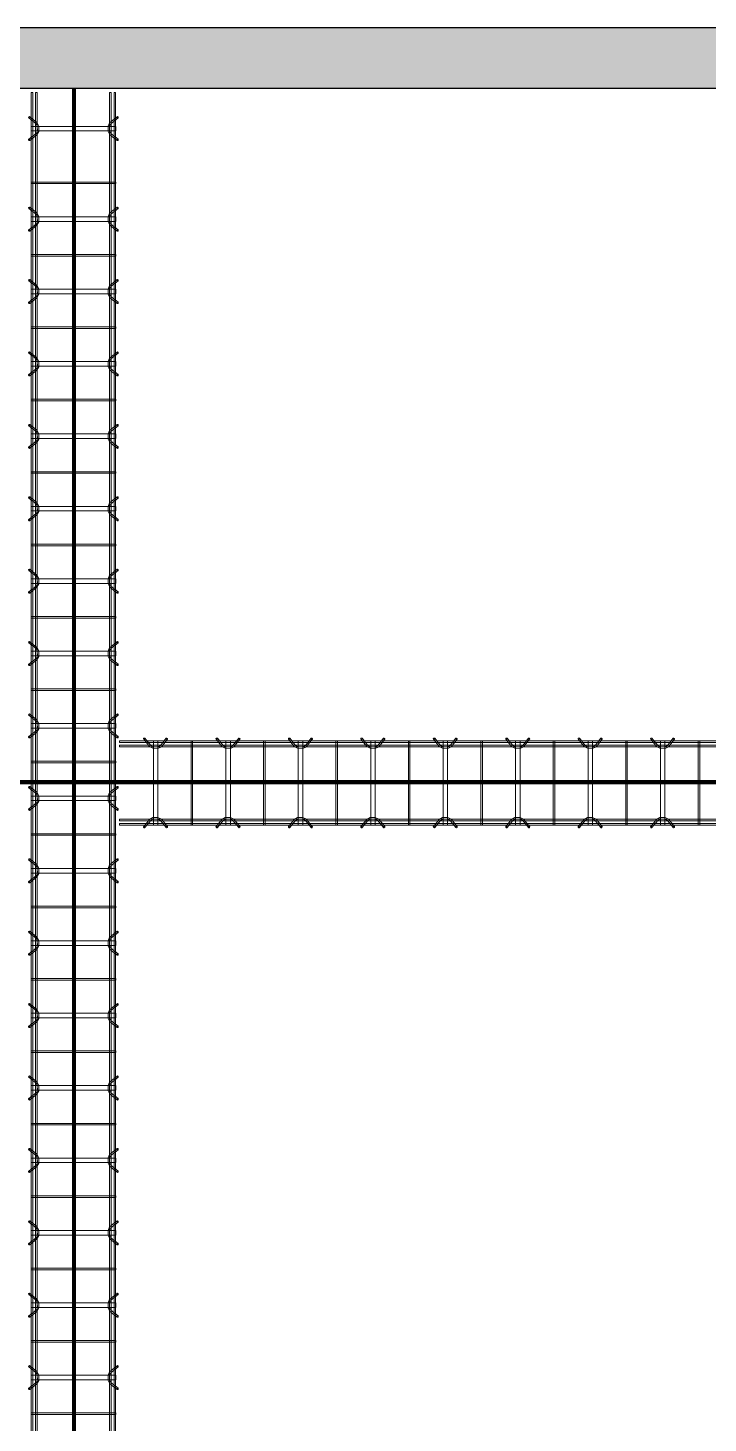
# Model space of a CAD drawing. Header units: inches. Extents: x -19229 to -222, y -6301 to 12387.
# Drawn here: x -2344.5 to -2231.8, y 11856 to 12087.2 of the extents above; entities that cross this region are included whole.
import ezdxf

# ---------------------------------------------------------------- set-up
doc = ezdxf.new("R2010")
doc.units = ezdxf.units.IN
doc.header["$MEASUREMENT"] = 0
for name, color, linetype, lineweight in [('A-GENM', 13, 'Continuous', 9), ('A-WALL-PATT', 111, 'Continuous', 25), ('S-BEAM', 12, 'Continuous', 9), ('S-FNDN', 32, 'Continuous', 9)]:
    doc.layers.add(name, color=color, linetype=linetype, lineweight=lineweight)

# ---------------------------------------------------------------- blocks, each defined once
blk = doc.blocks.new('Dowel bar assembly - Dowel bar assembly-669756-SLAB ON GROUND JOINTS')
at = {"layer": 'S-BEAM'}
for p, q in [((1961.18, 1.19), (1960.23, 2.39)), ((1963.76, 2.39), (1962.81, 1.19)), ((1973.18, 1.19), (1972.23, 2.39)), ((1975.76, 2.39), (1974.81, 1.19)), ((1985.18, 1.19), (1984.23, 2.39)), ((1987.76, 2.39), (1986.81, 1.19)), ((1997.18, 1.19), (1996.23, 2.39)), ((1999.76, 2.39), (1998.81, 1.19)), ((2009.18, 1.19), (2008.23, 2.39)), ((2011.76, 2.39), (2010.81, 1.19)), ((2021.18, 1.19), (2020.23, 2.39)), ((2023.76, 2.39), (2022.81, 1.19)), ((2033.18, 1.19), (2032.23, 2.39)), ((2035.76, 2.39), (2034.81, 1.19)), ((2045.18, 1.19), (2044.23, 2.39)), ((2047.76, 2.39), (2046.81, 1.19)), ((2057.18, 1.19), (2056.23, 2.39)), ((2059.76, 2.39), (2058.81, 1.19)), ((2069.18, 1.19), (2068.23, 2.39)), ((2071.76, 2.39), (2070.81, 1.19)), ((2081.18, 1.19), (2080.23, 2.39)), ((2083.76, 2.39), (2082.81, 1.19)), ((2093.18, 1.19), (2092.23, 2.39)), ((2095.76, 2.39), (2094.81, 1.19)), ((2105.18, 1.19), (2104.23, 2.39)), ((2107.76, 2.39), (2106.81, 1.19)), ((2117.18, 1.19), (2116.23, 2.39)), ((2119.76, 2.39), (2118.81, 1.19)), ((2129.18, 1.19), (2128.23, 2.39)), ((2131.76, 2.39), (2130.81, 1.19)), ((2141.18, 1.19), (2140.23, 2.39)), ((2143.76, 2.39), (2142.81, 1.19)), ((2153.18, 1.19), (2152.23, 2.39)), ((2155.76, 2.39), (2154.81, 1.19)), ((2168.18, 1.19), (2167.23, 2.39)), ((2170.76, 2.39), (2169.81, 1.19)), ((2175, 1.98), (0, 1.98)), ((0, 1.72), (2175, 1.72)), ((2175, 1.25), (0, 1.25)), ((0, 0.99), (2175, 0.99)), ((1955.87, 1.99), (1955.87, -12.01)), ((1956.13, 1.99), (1955.87, 1.99)), ((1955.87, 1.99), (1956.13, 1.99)), ((1956.13, -12.01), (1956.13, 1.99)), ((1960.02, 2.23), (1960.97, 1.03)), ((1961.62, 1.99), (1961.62, -12.01)), ((1962.38, 1.99), (1961.62, 1.99)), ((1961.62, 1.99), (1962.38, 1.99)), ((1962.38, -12.01), (1962.38, 1.99)), ((1963.01, 1.03), (1963.96, 2.23)), ((1967.87, 1.99), (1967.87, -12.01)), ((1968.13, 1.99), (1967.87, 1.99)), ((1967.87, 1.99), (1968.13, 1.99)), ((1968.13, -12.01), (1968.13, 1.99)), ((1972.02, 2.23), (1972.97, 1.03)), ((1973.62, 1.99), (1973.62, -12.01)), ((1974.38, 1.99), (1973.62, 1.99)), ((1973.62, 1.99), (1974.38, 1.99)), ((1974.38, -12.01), (1974.38, 1.99)), ((1975.01, 1.03), (1975.96, 2.23)), ((1979.87, 1.99), (1979.87, -12.01)), ((1980.13, 1.99), (1979.87, 1.99)), ((1979.87, 1.99), (1980.13, 1.99)), ((1980.13, -12.01), (1980.13, 1.99)), ((1984.02, 2.23), (1984.97, 1.03)), ((1985.62, 1.99), (1985.62, -12.01)), ((1986.38, 1.99), (1985.62, 1.99)), ((1985.62, 1.99), (1986.38, 1.99)), ((1986.38, -12.01), (1986.38, 1.99)), ((1987.01, 1.03), (1987.96, 2.23)), ((1991.87, 1.99), (1991.87, -12.01)), ((1992.13, 1.99), (1991.87, 1.99)), ((1991.87, 1.99), (1992.13, 1.99)), ((1992.13, -12.01), (1992.13, 1.99)), ((1996.02, 2.23), (1996.97, 1.03)), ((1997.62, 1.99), (1997.62, -12.01)), ((1998.38, 1.99), (1997.62, 1.99)), ((1997.62, 1.99), (1998.38, 1.99)), ((1998.38, -12.01), (1998.38, 1.99)), ((1999.01, 1.03), (1999.96, 2.23)), ((2003.87, 1.99), (2003.87, -12.01)), ((2004.13, 1.99), (2003.87, 1.99)), ((2003.87, 1.99), (2004.13, 1.99)), ((2004.13, -12.01), (2004.13, 1.99)), ((2008.02, 2.23), (2008.97, 1.03)), ((2009.62, 1.99), (2009.62, -12.01)), ((2010.38, 1.99), (2009.62, 1.99)), ((2009.62, 1.99), (2010.38, 1.99)), ((2010.38, -12.01), (2010.38, 1.99)), ((2011.01, 1.03), (2011.96, 2.23)), ((2015.87, 1.99), (2015.87, -12.01)), ((2016.13, 1.99), (2015.87, 1.99)), ((2015.87, 1.99), (2016.13, 1.99)), ((2016.13, -12.01), (2016.13, 1.99)), ((2020.02, 2.23), (2020.97, 1.03)), ((2021.62, 1.99), (2021.62, -12.01)), ((2022.38, 1.99), (2021.62, 1.99)), ((2021.62, 1.99), (2022.38, 1.99)), ((2022.38, -12.01), (2022.38, 1.99)), ((2023.01, 1.03), (2023.96, 2.23)), ((2027.87, 1.99), (2027.87, -12.01)), ((2028.13, 1.99), (2027.87, 1.99)), ((2027.87, 1.99), (2028.13, 1.99)), ((2028.13, -12.01), (2028.13, 1.99)), ((2032.02, 2.23), (2032.97, 1.03)), ((2033.62, 1.99), (2033.62, -12.01)), ((2034.38, 1.99), (2033.62, 1.99)), ((2033.62, 1.99), (2034.38, 1.99)), ((2034.38, -12.01), (2034.38, 1.99)), ((2035.01, 1.03), (2035.96, 2.23)), ((2039.87, 1.99), (2039.87, -12.01)), ((2040.13, 1.99), (2039.87, 1.99)), ((2039.87, 1.99), (2040.13, 1.99)), ((2040.13, -12.01), (2040.13, 1.99)), ((2044.02, 2.23), (2044.97, 1.03)), ((2045.62, 1.99), (2045.62, -12.01)), ((2046.38, 1.99), (2045.62, 1.99)), ((2045.62, 1.99), (2046.38, 1.99)), ((2046.38, -12.01), (2046.38, 1.99)), ((2047.01, 1.03), (2047.96, 2.23)), ((2051.87, 1.99), (2051.87, -12.01)), ((2052.13, 1.99), (2051.87, 1.99)), ((2051.87, 1.99), (2052.13, 1.99)), ((2052.13, -12.01), (2052.13, 1.99)), ((2056.02, 2.23), (2056.97, 1.03)), ((2057.62, 1.99), (2057.62, -12.01)), ((2058.38, 1.99), (2057.62, 1.99)), ((2057.62, 1.99), (2058.38, 1.99)), ((2058.38, -12.01), (2058.38, 1.99)), ((2059.01, 1.03), (2059.96, 2.23)), ((2063.87, 1.99), (2063.87, -12.01)), ((2064.13, 1.99), (2063.87, 1.99)), ((2063.87, 1.99), (2064.13, 1.99)), ((2064.13, -12.01), (2064.13, 1.99)), ((2068.02, 2.23), (2068.97, 1.03)), ((2069.62, 1.99), (2069.62, -12.01)), ((2070.38, 1.99), (2069.62, 1.99)), ((2069.62, 1.99), (2070.38, 1.99)), ((2070.38, -12.01), (2070.38, 1.99)), ((2071.01, 1.03), (2071.96, 2.23)), ((2075.87, 1.99), (2075.87, -12.01)), ((2076.13, 1.99), (2075.87, 1.99)), ((2075.87, 1.99), (2076.13, 1.99)), ((2076.13, -12.01), (2076.13, 1.99)), ((2080.02, 2.23), (2080.97, 1.03)), ((2081.62, 1.99), (2081.62, -12.01)), ((2082.38, 1.99), (2081.62, 1.99)), ((2081.62, 1.99), (2082.38, 1.99)), ((2082.38, -12.01), (2082.38, 1.99)), ((2083.01, 1.03), (2083.96, 2.23)), ((2087.87, 1.99), (2087.87, -12.01)), ((2088.13, 1.99), (2087.87, 1.99)), ((2087.87, 1.99), (2088.13, 1.99)), ((2088.13, -12.01), (2088.13, 1.99)), ((2092.02, 2.23), (2092.97, 1.03)), ((2093.62, 1.99), (2093.62, -12.01)), ((2094.38, 1.99), (2093.62, 1.99)), ((2093.62, 1.99), (2094.38, 1.99)), ((2094.38, -12.01), (2094.38, 1.99)), ((2095.01, 1.03), (2095.96, 2.23)), ((2099.87, 1.99), (2099.87, -12.01)), ((2100.13, 1.99), (2099.87, 1.99)), ((2099.87, 1.99), (2100.13, 1.99)), ((2100.13, -12.01), (2100.13, 1.99)), ((2104.02, 2.23), (2104.97, 1.03)), ((2105.62, 1.99), (2105.62, -12.01)), ((2106.38, 1.99), (2105.62, 1.99)), ((2105.62, 1.99), (2106.38, 1.99)), ((2106.38, -12.01), (2106.38, 1.99)), ((2107.01, 1.03), (2107.96, 2.23)), ((2111.87, 1.99), (2111.87, -12.01)), ((2112.13, 1.99), (2111.87, 1.99)), ((2111.87, 1.99), (2112.13, 1.99)), ((2112.13, -12.01), (2112.13, 1.99)), ((2116.02, 2.23), (2116.97, 1.03)), ((2117.62, 1.99), (2117.62, -12.01)), ((2118.38, 1.99), (2117.62, 1.99)), ((2117.62, 1.99), (2118.38, 1.99)), ((2118.38, -12.01), (2118.38, 1.99)), ((2119.01, 1.03), (2119.96, 2.23)), ((2123.87, 1.99), (2123.87, -12.01)), ((2124.13, 1.99), (2123.87, 1.99)), ((2123.87, 1.99), (2124.13, 1.99)), ((2124.13, -12.01), (2124.13, 1.99)), ((2128.02, 2.23), (2128.97, 1.03)), ((2129.62, 1.99), (2129.62, -12.01)), ((2130.38, 1.99), (2129.62, 1.99)), ((2129.62, 1.99), (2130.38, 1.99)), ((2130.38, -12.01), (2130.38, 1.99)), ((2131.01, 1.03), (2131.96, 2.23)), ((2135.87, 1.99), (2135.87, -12.01)), ((2136.13, 1.99), (2135.87, 1.99)), ((2135.87, 1.99), (2136.13, 1.99)), ((2136.13, -12.01), (2136.13, 1.99)), ((2140.02, 2.23), (2140.97, 1.03)), ((2141.62, 1.99), (2141.62, -12.01)), ((2142.38, 1.99), (2141.62, 1.99)), ((2141.62, 1.99), (2142.38, 1.99)), ((2142.38, -12.01), (2142.38, 1.99)), ((2143.01, 1.03), (2143.96, 2.23)), ((2147.87, 1.99), (2147.87, -12.01)), ((2148.13, 1.99), (2147.87, 1.99)), ((2147.87, 1.99), (2148.13, 1.99)), ((2148.13, -12.01), (2148.13, 1.99)), ((2152.02, 2.23), (2152.97, 1.03)), ((2153.62, 1.99), (2153.62, -12.01)), ((2154.38, 1.99), (2153.62, 1.99)), ((2153.62, 1.99), (2154.38, 1.99)), ((2154.38, -12.01), (2154.38, 1.99)), ((2155.01, 1.03), (2155.96, 2.23)), ((2159.87, 1.99), (2159.87, -12.01)), ((2160.13, 1.99), (2159.87, 1.99)), ((2159.87, 1.99), (2160.13, 1.99)), ((2160.13, -12.01), (2160.13, 1.99)), ((2167.02, 2.23), (2167.97, 1.03)), ((2168.62, 1.99), (2168.62, -12.01)), ((2169.37, 1.99), (2168.62, 1.99)), ((2168.62, 1.99), (2169.37, 1.99)), ((2169.37, -12.01), (2169.37, 1.99)), ((2170.01, 1.03), (2170.96, 2.23)), ((2175, 1.98), (2175, 1.72)), ((2175, 1.72), (2175, 1.98)), ((2175, 0.99), (2175, 1.25)), ((2175, 1.25), (2175, 0.99)), ((2175, -11.01), (0, -11.01)), ((0, -11.27), (2175, -11.27)), ((1960.97, -11.05), (1960.02, -12.25)), ((1960.23, -12.41), (1961.18, -11.21)), ((1962.81, -11.21), (1963.76, -12.41)), ((1963.96, -12.25), (1963.01, -11.05)), ((1972.97, -11.05), (1972.02, -12.25)), ((1972.23, -12.41), (1973.18, -11.21)), ((1974.81, -11.21), (1975.76, -12.41)), ((1975.96, -12.25), (1975.01, -11.05)), ((1984.97, -11.05), (1984.02, -12.25)), ((1984.23, -12.41), (1985.18, -11.21)), ((1986.81, -11.21), (1987.76, -12.41)), ((1987.96, -12.25), (1987.01, -11.05)), ((1996.97, -11.05), (1996.02, -12.25)), ((1996.23, -12.41), (1997.18, -11.21)), ((1998.81, -11.21), (1999.76, -12.41)), ((1999.96, -12.25), (1999.01, -11.05)), ((2008.97, -11.05), (2008.02, -12.25)), ((2008.23, -12.41), (2009.18, -11.21)), ((2010.81, -11.21), (2011.76, -12.41)), ((2011.96, -12.25), (2011.01, -11.05)), ((2020.97, -11.05), (2020.02, -12.25)), ((2020.23, -12.41), (2021.18, -11.21)), ((2022.81, -11.21), (2023.76, -12.41)), ((2023.96, -12.25), (2023.01, -11.05)), ((2032.97, -11.05), (2032.02, -12.25)), ((2032.23, -12.41), (2033.18, -11.21)), ((2034.81, -11.21), (2035.76, -12.41)), ((2035.96, -12.25), (2035.01, -11.05)), ((2044.97, -11.05), (2044.02, -12.25)), ((2044.23, -12.41), (2045.18, -11.21)), ((2046.81, -11.21), (2047.76, -12.41)), ((2047.96, -12.25), (2047.01, -11.05)), ((2056.97, -11.05), (2056.02, -12.25)), ((2056.23, -12.41), (2057.18, -11.21)), ((2058.81, -11.21), (2059.76, -12.41)), ((2059.96, -12.25), (2059.01, -11.05)), ((2068.97, -11.05), (2068.02, -12.25)), ((2068.23, -12.41), (2069.18, -11.21)), ((2070.81, -11.21), (2071.76, -12.41)), ((2071.96, -12.25), (2071.01, -11.05)), ((2080.97, -11.05), (2080.02, -12.25)), ((2080.23, -12.41), (2081.18, -11.21)), ((2082.81, -11.21), (2083.76, -12.41)), ((2083.96, -12.25), (2083.01, -11.05)), ((2092.97, -11.05), (2092.02, -12.25)), ((2092.23, -12.41), (2093.18, -11.21)), ((2094.81, -11.21), (2095.76, -12.41)), ((2095.96, -12.25), (2095.01, -11.05)), ((2104.97, -11.05), (2104.02, -12.25)), ((2104.23, -12.41), (2105.18, -11.21)), ((2106.81, -11.21), (2107.76, -12.41)), ((2107.96, -12.25), (2107.01, -11.05)), ((2116.97, -11.05), (2116.02, -12.25)), ((2116.23, -12.41), (2117.18, -11.21)), ((2118.81, -11.21), (2119.76, -12.41)), ((2119.96, -12.25), (2119.01, -11.05)), ((2128.97, -11.05), (2128.02, -12.25)), ((2128.23, -12.41), (2129.18, -11.21)), ((2130.81, -11.21), (2131.76, -12.41)), ((2131.96, -12.25), (2131.01, -11.05)), ((2140.97, -11.05), (2140.02, -12.25)), ((2140.23, -12.41), (2141.18, -11.21)), ((2142.81, -11.21), (2143.76, -12.41)), ((2143.96, -12.25), (2143.01, -11.05)), ((2152.97, -11.05), (2152.02, -12.25)), ((2152.23, -12.41), (2153.18, -11.21)), ((2154.81, -11.21), (2155.76, -12.41)), ((2155.96, -12.25), (2155.01, -11.05)), ((2167.97, -11.05), (2167.02, -12.25)), ((2167.23, -12.41), (2168.18, -11.21)), ((2169.81, -11.21), (2170.76, -12.41)), ((2170.96, -12.25), (2170.01, -11.05)), ((2175, -11.27), (2175, -11.01)), ((2175, -11.01), (2175, -11.27)), ((2175, -11.74), (0, -11.74)), ((0, -12), (2175, -12)), ((1956.13, -12.01), (1955.87, -12.01)), ((1955.87, -12.01), (1956.13, -12.01)), ((1962.38, -12.01), (1961.62, -12.01)), ((1961.62, -12.01), (1962.38, -12.01)), ((1968.13, -12.01), (1967.87, -12.01)), ((1967.87, -12.01), (1968.13, -12.01)), ((1974.38, -12.01), (1973.62, -12.01)), ((1973.62, -12.01), (1974.38, -12.01)), ((1980.13, -12.01), (1979.87, -12.01)), ((1979.87, -12.01), (1980.13, -12.01)), ((1986.38, -12.01), (1985.62, -12.01)), ((1985.62, -12.01), (1986.38, -12.01)), ((1992.13, -12.01), (1991.87, -12.01)), ((1991.87, -12.01), (1992.13, -12.01)), ((1998.38, -12.01), (1997.62, -12.01)), ((1997.62, -12.01), (1998.38, -12.01)), ((2004.13, -12.01), (2003.87, -12.01)), ((2003.87, -12.01), (2004.13, -12.01)), ((2010.38, -12.01), (2009.62, -12.01)), ((2009.62, -12.01), (2010.38, -12.01)), ((2016.13, -12.01), (2015.87, -12.01)), ((2015.87, -12.01), (2016.13, -12.01)), ((2022.38, -12.01), (2021.62, -12.01)), ((2021.62, -12.01), (2022.38, -12.01)), ((2028.13, -12.01), (2027.87, -12.01)), ((2027.87, -12.01), (2028.13, -12.01)), ((2034.38, -12.01), (2033.62, -12.01)), ((2033.62, -12.01), (2034.38, -12.01)), ((2040.13, -12.01), (2039.87, -12.01)), ((2039.87, -12.01), (2040.13, -12.01)), ((2046.38, -12.01), (2045.62, -12.01)), ((2045.62, -12.01), (2046.38, -12.01)), ((2052.13, -12.01), (2051.87, -12.01)), ((2051.87, -12.01), (2052.13, -12.01)), ((2058.38, -12.01), (2057.62, -12.01)), ((2057.62, -12.01), (2058.38, -12.01)), ((2064.13, -12.01), (2063.87, -12.01)), ((2063.87, -12.01), (2064.13, -12.01)), ((2070.38, -12.01), (2069.62, -12.01)), ((2069.62, -12.01), (2070.38, -12.01)), ((2076.13, -12.01), (2075.87, -12.01)), ((2075.87, -12.01), (2076.13, -12.01)), ((2082.38, -12.01), (2081.62, -12.01)), ((2081.62, -12.01), (2082.38, -12.01)), ((2088.13, -12.01), (2087.87, -12.01)), ((2087.87, -12.01), (2088.13, -12.01)), ((2094.38, -12.01), (2093.62, -12.01)), ((2093.62, -12.01), (2094.38, -12.01)), ((2100.13, -12.01), (2099.87, -12.01)), ((2099.87, -12.01), (2100.13, -12.01)), ((2106.38, -12.01), (2105.62, -12.01)), ((2105.62, -12.01), (2106.38, -12.01)), ((2112.13, -12.01), (2111.87, -12.01)), ((2111.87, -12.01), (2112.13, -12.01)), ((2118.38, -12.01), (2117.62, -12.01)), ((2117.62, -12.01), (2118.38, -12.01)), ((2124.13, -12.01), (2123.87, -12.01)), ((2123.87, -12.01), (2124.13, -12.01)), ((2130.38, -12.01), (2129.62, -12.01)), ((2129.62, -12.01), (2130.38, -12.01)), ((2136.13, -12.01), (2135.87, -12.01)), ((2135.87, -12.01), (2136.13, -12.01)), ((2142.38, -12.01), (2141.62, -12.01)), ((2141.62, -12.01), (2142.38, -12.01)), ((2148.13, -12.01), (2147.87, -12.01)), ((2147.87, -12.01), (2148.13, -12.01)), ((2154.38, -12.01), (2153.62, -12.01)), ((2153.62, -12.01), (2154.38, -12.01)), ((2160.13, -12.01), (2159.87, -12.01)), ((2159.87, -12.01), (2160.13, -12.01)), ((2169.37, -12.01), (2168.62, -12.01)), ((2168.62, -12.01), (2169.37, -12.01)), ((2175, -12), (2175, -11.74)), ((2175, -11.74), (2175, -12))]:
    blk.add_line(p, q, dxfattribs=at)
at = {"layer": 'S-BEAM', "flags": 128}
for points in [[(1960.97, 1.03), (1961.53, 0.73), (1962.39, 0.72), (1962.97, 0.99), (1963.01, 1.03)], [(1961.18, 1.19), (1961.62, 0.97), (1962.38, 0.98), (1962.81, 1.19)], [(1972.97, 1.03), (1973.53, 0.73), (1974.39, 0.72), (1974.97, 0.99), (1975.01, 1.03)], [(1973.18, 1.19), (1973.62, 0.97), (1974.38, 0.98), (1974.81, 1.19)], [(1984.97, 1.03), (1985.53, 0.73), (1986.39, 0.72), (1986.97, 0.99), (1987.01, 1.03)], [(1985.18, 1.19), (1985.62, 0.97), (1986.38, 0.98), (1986.81, 1.19)], [(1996.97, 1.03), (1997.53, 0.73), (1998.39, 0.72), (1998.97, 0.99), (1999.01, 1.03)], [(1997.18, 1.19), (1997.62, 0.97), (1998.38, 0.98), (1998.81, 1.19)], [(2008.97, 1.03), (2009.53, 0.73), (2010.39, 0.72), (2010.97, 0.99), (2011.01, 1.03)], [(2009.18, 1.19), (2009.62, 0.97), (2010.38, 0.98), (2010.81, 1.19)], [(2020.97, 1.03), (2021.53, 0.73), (2022.39, 0.72), (2022.97, 0.99), (2023.01, 1.03)], [(2021.18, 1.19), (2021.62, 0.97), (2022.38, 0.98), (2022.81, 1.19)], [(2032.97, 1.03), (2033.53, 0.73), (2034.39, 0.72), (2034.97, 0.99), (2035.01, 1.03)], [(2033.18, 1.19), (2033.62, 0.97), (2034.38, 0.98), (2034.81, 1.19)], [(2044.97, 1.03), (2045.53, 0.73), (2046.39, 0.72), (2046.97, 0.99), (2047.01, 1.03)], [(2045.18, 1.19), (2045.62, 0.97), (2046.38, 0.98), (2046.81, 1.19)], [(2056.97, 1.03), (2057.53, 0.73), (2058.39, 0.72), (2058.97, 0.99), (2059.01, 1.03)], [(2057.18, 1.19), (2057.62, 0.97), (2058.38, 0.98), (2058.81, 1.19)], [(2068.97, 1.03), (2069.53, 0.73), (2070.39, 0.72), (2070.97, 0.99), (2071.01, 1.03)], [(2069.18, 1.19), (2069.62, 0.97), (2070.38, 0.98), (2070.81, 1.19)], [(2080.97, 1.03), (2081.53, 0.73), (2082.39, 0.72), (2082.97, 0.99), (2083.01, 1.03)], [(2081.18, 1.19), (2081.62, 0.97), (2082.38, 0.98), (2082.81, 1.19)], [(2092.97, 1.03), (2093.53, 0.73), (2094.39, 0.72), (2094.97, 0.99), (2095.01, 1.03)], [(2093.18, 1.19), (2093.62, 0.97), (2094.38, 0.98), (2094.81, 1.19)], [(2104.97, 1.03), (2105.53, 0.73), (2106.39, 0.72), (2106.97, 0.99), (2107.01, 1.03)], [(2105.18, 1.19), (2105.62, 0.97), (2106.38, 0.98), (2106.81, 1.19)], [(2116.97, 1.03), (2117.53, 0.73), (2118.39, 0.72), (2118.97, 0.99), (2119.01, 1.03)], [(2117.18, 1.19), (2117.62, 0.97), (2118.38, 0.98), (2118.81, 1.19)], [(2128.97, 1.03), (2129.53, 0.73), (2130.39, 0.72), (2130.97, 0.99), (2131.01, 1.03)], [(2129.18, 1.19), (2129.62, 0.97), (2130.38, 0.98), (2130.81, 1.19)], [(2140.97, 1.03), (2141.53, 0.73), (2142.39, 0.72), (2142.97, 0.99), (2143.01, 1.03)], [(2141.18, 1.19), (2141.62, 0.97), (2142.38, 0.98), (2142.81, 1.19)], [(2152.97, 1.03), (2153.53, 0.73), (2154.39, 0.72), (2154.97, 0.99), (2155.01, 1.03)], [(2153.18, 1.19), (2153.62, 0.97), (2154.38, 0.98), (2154.81, 1.19)], [(2167.97, 1.03), (2168.53, 0.73), (2169.39, 0.72), (2169.97, 0.99), (2170.01, 1.03)], [(2168.18, 1.19), (2168.62, 0.97), (2169.38, 0.98), (2169.81, 1.19)], [(1960.97, -11.05), (1961.53, -10.75), (1962.39, -10.74), (1962.97, -11.01), (1963.01, -11.05)], [(1961.18, -11.21), (1961.62, -10.99), (1962.38, -11), (1962.81, -11.21)], [(1972.97, -11.05), (1973.53, -10.75), (1974.39, -10.74), (1974.97, -11.01), (1975.01, -11.05)], [(1973.18, -11.21), (1973.62, -10.99), (1974.38, -11), (1974.81, -11.21)], [(1984.97, -11.05), (1985.53, -10.75), (1986.39, -10.74), (1986.97, -11.01), (1987.01, -11.05)], [(1985.18, -11.21), (1985.62, -10.99), (1986.38, -11), (1986.81, -11.21)], [(1996.97, -11.05), (1997.53, -10.75), (1998.39, -10.74), (1998.97, -11.01), (1999.01, -11.05)], [(1997.18, -11.21), (1997.62, -10.99), (1998.38, -11), (1998.81, -11.21)], [(2008.97, -11.05), (2009.53, -10.75), (2010.39, -10.74), (2010.97, -11.01), (2011.01, -11.05)], [(2009.18, -11.21), (2009.62, -10.99), (2010.38, -11), (2010.81, -11.21)], [(2020.97, -11.05), (2021.53, -10.75), (2022.39, -10.74), (2022.97, -11.01), (2023.01, -11.05)], [(2021.18, -11.21), (2021.62, -10.99), (2022.38, -11), (2022.81, -11.21)], [(2032.97, -11.05), (2033.53, -10.75), (2034.39, -10.74), (2034.97, -11.01), (2035.01, -11.05)], [(2033.18, -11.21), (2033.62, -10.99), (2034.38, -11), (2034.81, -11.21)], [(2044.97, -11.05), (2045.53, -10.75), (2046.39, -10.74), (2046.97, -11.01), (2047.01, -11.05)], [(2045.18, -11.21), (2045.62, -10.99), (2046.38, -11), (2046.81, -11.21)], [(2056.97, -11.05), (2057.53, -10.75), (2058.39, -10.74), (2058.97, -11.01), (2059.01, -11.05)], [(2057.18, -11.21), (2057.62, -10.99), (2058.38, -11), (2058.81, -11.21)], [(2068.97, -11.05), (2069.53, -10.75), (2070.39, -10.74), (2070.97, -11.01), (2071.01, -11.05)], [(2069.18, -11.21), (2069.62, -10.99), (2070.38, -11), (2070.81, -11.21)], [(2080.97, -11.05), (2081.53, -10.75), (2082.39, -10.74), (2082.97, -11.01), (2083.01, -11.05)], [(2081.18, -11.21), (2081.62, -10.99), (2082.38, -11), (2082.81, -11.21)], [(2092.97, -11.05), (2093.53, -10.75), (2094.39, -10.74), (2094.97, -11.01), (2095.01, -11.05)], [(2093.18, -11.21), (2093.62, -10.99), (2094.38, -11), (2094.81, -11.21)], [(2104.97, -11.05), (2105.53, -10.75), (2106.39, -10.74), (2106.97, -11.01), (2107.01, -11.05)], [(2105.18, -11.21), (2105.62, -10.99), (2106.38, -11), (2106.81, -11.21)], [(2116.97, -11.05), (2117.53, -10.75), (2118.39, -10.74), (2118.97, -11.01), (2119.01, -11.05)], [(2117.18, -11.21), (2117.62, -10.99), (2118.38, -11), (2118.81, -11.21)], [(2128.97, -11.05), (2129.53, -10.75), (2130.39, -10.74), (2130.97, -11.01), (2131.01, -11.05)], [(2129.18, -11.21), (2129.62, -10.99), (2130.38, -11), (2130.81, -11.21)], [(2140.97, -11.05), (2141.53, -10.75), (2142.39, -10.74), (2142.97, -11.01), (2143.01, -11.05)], [(2141.18, -11.21), (2141.62, -10.99), (2142.38, -11), (2142.81, -11.21)], [(2152.97, -11.05), (2153.53, -10.75), (2154.39, -10.74), (2154.97, -11.01), (2155.01, -11.05)], [(2153.18, -11.21), (2153.62, -10.99), (2154.38, -11), (2154.81, -11.21)], [(2167.97, -11.05), (2168.53, -10.75), (2169.39, -10.74), (2169.97, -11.01), (2170.01, -11.05)], [(2168.18, -11.21), (2168.62, -10.99), (2169.38, -11), (2169.81, -11.21)]]:
    blk.add_lwpolyline(points, dxfattribs=at)
at = {"layer": 'S-BEAM'}
for centre, major_axis, start_param, end_param in [((1960.12, 2.31), (0.101, 0.08), 5.709265, 8.850858), ((1960.12, 2.31), (0.101, 0.08), 2.567673, 5.709265), ((1963.86, 2.31), (-0.101, 0.08), 3.715513, 6.857105), ((1963.86, 2.31), (-0.101, 0.08), 0.57392, 3.715513), ((1972.12, 2.31), (0.101, 0.08), 5.709265, 8.850858), ((1972.12, 2.31), (0.101, 0.08), 2.567673, 5.709265), ((1975.86, 2.31), (-0.101, 0.08), 3.715513, 6.857105), ((1975.86, 2.31), (-0.101, 0.08), 0.57392, 3.715513), ((1984.12, 2.31), (0.101, 0.08), 5.709265, 8.850858), ((1984.12, 2.31), (0.101, 0.08), 2.567673, 5.709265), ((1987.86, 2.31), (-0.101, 0.08), 3.715513, 6.857105), ((1987.86, 2.31), (-0.101, 0.08), 0.57392, 3.715513), ((1996.12, 2.31), (0.101, 0.08), 5.709265, 8.850858), ((1996.12, 2.31), (0.101, 0.08), 2.567673, 5.709265), ((1999.86, 2.31), (-0.101, 0.08), 3.715513, 6.857105), ((1999.86, 2.31), (-0.101, 0.08), 0.57392, 3.715513), ((2008.12, 2.31), (0.101, 0.08), 5.709265, 8.850858), ((2008.12, 2.31), (0.101, 0.08), 2.567673, 5.709265), ((2011.86, 2.31), (-0.101, 0.08), 3.715513, 6.857105), ((2011.86, 2.31), (-0.101, 0.08), 0.57392, 3.715513), ((2020.12, 2.31), (0.101, 0.08), 5.709265, 8.850858), ((2020.12, 2.31), (0.101, 0.08), 2.567673, 5.709265), ((2023.86, 2.31), (-0.101, 0.08), 3.715513, 6.857105), ((2023.86, 2.31), (-0.101, 0.08), 0.57392, 3.715513), ((2032.12, 2.31), (0.101, 0.08), 5.709265, 8.850858), ((2032.12, 2.31), (0.101, 0.08), 2.567673, 5.709265), ((2035.86, 2.31), (-0.101, 0.08), 3.715513, 6.857105), ((2035.86, 2.31), (-0.101, 0.08), 0.57392, 3.715513), ((2044.12, 2.31), (0.101, 0.08), 5.709265, 8.850858), ((2044.12, 2.31), (0.101, 0.08), 2.567673, 5.709265), ((2047.86, 2.31), (-0.101, 0.08), 3.715513, 6.857105), ((2047.86, 2.31), (-0.101, 0.08), 0.57392, 3.715513), ((2056.12, 2.31), (0.101, 0.08), 5.709265, 8.850858), ((2056.12, 2.31), (0.101, 0.08), 2.567673, 5.709265), ((2059.86, 2.31), (-0.101, 0.08), 3.715513, 6.857105), ((2059.86, 2.31), (-0.101, 0.08), 0.57392, 3.715513), ((2068.12, 2.31), (0.101, 0.08), 5.709265, 8.850858), ((2068.12, 2.31), (0.101, 0.08), 2.567673, 5.709265), ((2071.86, 2.31), (-0.101, 0.08), 3.715513, 6.857105), ((2071.86, 2.31), (-0.101, 0.08), 0.57392, 3.715513), ((2080.12, 2.31), (0.101, 0.08), 5.709265, 8.850858), ((2080.12, 2.31), (0.101, 0.08), 2.567673, 5.709265), ((2083.86, 2.31), (-0.101, 0.08), 3.715513, 6.857105), ((2083.86, 2.31), (-0.101, 0.08), 0.57392, 3.715513), ((2092.12, 2.31), (0.101, 0.08), 5.709265, 8.850858), ((2092.12, 2.31), (0.101, 0.08), 2.567673, 5.709265), ((2095.86, 2.31), (-0.101, 0.08), 3.715513, 6.857105), ((2095.86, 2.31), (-0.101, 0.08), 0.57392, 3.715513), ((2104.12, 2.31), (0.101, 0.08), 5.709265, 8.850858), ((2104.12, 2.31), (0.101, 0.08), 2.567673, 5.709265), ((2107.86, 2.31), (-0.101, 0.08), 3.715513, 6.857105), ((2107.86, 2.31), (-0.101, 0.08), 0.57392, 3.715513), ((2116.12, 2.31), (0.101, 0.08), 5.709265, 8.850858), ((2116.12, 2.31), (0.101, 0.08), 2.567673, 5.709265), ((2119.86, 2.31), (-0.101, 0.08), 3.715513, 6.857105), ((2119.86, 2.31), (-0.101, 0.08), 0.57392, 3.715513), ((2128.12, 2.31), (0.101, 0.08), 5.709265, 8.850858), ((2128.12, 2.31), (0.101, 0.08), 2.567673, 5.709265), ((2131.86, 2.31), (-0.101, 0.08), 3.715513, 6.857105), ((2131.86, 2.31), (-0.101, 0.08), 0.57392, 3.715513), ((2140.12, 2.31), (0.101, 0.08), 5.709265, 8.850858), ((2140.12, 2.31), (0.101, 0.08), 2.567673, 5.709265), ((2143.86, 2.31), (-0.101, 0.08), 3.715513, 6.857105), ((2143.86, 2.31), (-0.101, 0.08), 0.57392, 3.715513), ((2152.12, 2.31), (0.101, 0.08), 5.709265, 8.850858), ((2152.12, 2.31), (0.101, 0.08), 2.567673, 5.709265), ((2155.86, 2.31), (-0.101, 0.08), 3.715513, 6.857105), ((2155.86, 2.31), (-0.101, 0.08), 0.57392, 3.715513), ((2167.12, 2.31), (0.101, 0.08), 5.709265, 8.850858), ((2167.12, 2.31), (0.101, 0.08), 2.567673, 5.709265), ((2170.86, 2.31), (-0.101, 0.08), 3.715513, 6.857105), ((2170.86, 2.31), (-0.101, 0.08), 0.57392, 3.715513), ((1960.12, -12.33), (-0.101, 0.08), 3.715513, 6.857105), ((1960.12, -12.33), (-0.101, 0.08), 0.57392, 3.715513), ((1963.86, -12.33), (0.101, 0.08), 5.709265, 8.850858), ((1963.86, -12.33), (0.101, 0.08), 2.567673, 5.709265), ((1972.12, -12.33), (-0.101, 0.08), 3.715513, 6.857105), ((1972.12, -12.33), (-0.101, 0.08), 0.57392, 3.715513), ((1975.86, -12.33), (0.101, 0.08), 5.709265, 8.850858), ((1975.86, -12.33), (0.101, 0.08), 2.567673, 5.709265), ((1984.12, -12.33), (-0.101, 0.08), 3.715513, 6.857105), ((1984.12, -12.33), (-0.101, 0.08), 0.57392, 3.715513), ((1987.86, -12.33), (0.101, 0.08), 5.709265, 8.850858), ((1987.86, -12.33), (0.101, 0.08), 2.567673, 5.709265), ((1996.12, -12.33), (-0.101, 0.08), 3.715513, 6.857105), ((1996.12, -12.33), (-0.101, 0.08), 0.57392, 3.715513), ((1999.86, -12.33), (0.101, 0.08), 5.709265, 8.850858), ((1999.86, -12.33), (0.101, 0.08), 2.567673, 5.709265), ((2008.12, -12.33), (-0.101, 0.08), 3.715513, 6.857105), ((2008.12, -12.33), (-0.101, 0.08), 0.57392, 3.715513), ((2011.86, -12.33), (0.101, 0.08), 5.709265, 8.850858), ((2011.86, -12.33), (0.101, 0.08), 2.567673, 5.709265), ((2020.12, -12.33), (-0.101, 0.08), 3.715513, 6.857105), ((2020.12, -12.33), (-0.101, 0.08), 0.57392, 3.715513), ((2023.86, -12.33), (0.101, 0.08), 5.709265, 8.850858), ((2023.86, -12.33), (0.101, 0.08), 2.567673, 5.709265), ((2032.12, -12.33), (-0.101, 0.08), 3.715513, 6.857105), ((2032.12, -12.33), (-0.101, 0.08), 0.57392, 3.715513), ((2035.86, -12.33), (0.101, 0.08), 5.709265, 8.850858), ((2035.86, -12.33), (0.101, 0.08), 2.567673, 5.709265), ((2044.12, -12.33), (-0.101, 0.08), 3.715513, 6.857105), ((2044.12, -12.33), (-0.101, 0.08), 0.57392, 3.715513), ((2047.86, -12.33), (0.101, 0.08), 5.709265, 8.850858), ((2047.86, -12.33), (0.101, 0.08), 2.567673, 5.709265), ((2056.12, -12.33), (-0.101, 0.08), 3.715513, 6.857105), ((2056.12, -12.33), (-0.101, 0.08), 0.57392, 3.715513), ((2059.86, -12.33), (0.101, 0.08), 5.709265, 8.850858), ((2059.86, -12.33), (0.101, 0.08), 2.567673, 5.709265), ((2068.12, -12.33), (-0.101, 0.08), 3.715513, 6.857105), ((2068.12, -12.33), (-0.101, 0.08), 0.57392, 3.715513), ((2071.86, -12.33), (0.101, 0.08), 5.709265, 8.850858), ((2071.86, -12.33), (0.101, 0.08), 2.567673, 5.709265), ((2080.12, -12.33), (-0.101, 0.08), 3.715513, 6.857105), ((2080.12, -12.33), (-0.101, 0.08), 0.57392, 3.715513), ((2083.86, -12.33), (0.101, 0.08), 5.709265, 8.850858), ((2083.86, -12.33), (0.101, 0.08), 2.567673, 5.709265), ((2092.12, -12.33), (-0.101, 0.08), 3.715513, 6.857105), ((2092.12, -12.33), (-0.101, 0.08), 0.57392, 3.715513), ((2095.86, -12.33), (0.101, 0.08), 5.709265, 8.850858), ((2095.86, -12.33), (0.101, 0.08), 2.567673, 5.709265), ((2104.12, -12.33), (-0.101, 0.08), 3.715513, 6.857105), ((2104.12, -12.33), (-0.101, 0.08), 0.57392, 3.715513), ((2107.86, -12.33), (0.101, 0.08), 5.709265, 8.850858), ((2107.86, -12.33), (0.101, 0.08), 2.567673, 5.709265), ((2116.12, -12.33), (-0.101, 0.08), 3.715513, 6.857105), ((2116.12, -12.33), (-0.101, 0.08), 0.57392, 3.715513), ((2119.86, -12.33), (0.101, 0.08), 5.709265, 8.850858), ((2119.86, -12.33), (0.101, 0.08), 2.567673, 5.709265), ((2128.12, -12.33), (-0.101, 0.08), 3.715513, 6.857105), ((2128.12, -12.33), (-0.101, 0.08), 0.57392, 3.715513), ((2131.86, -12.33), (0.101, 0.08), 5.709265, 8.850858), ((2131.86, -12.33), (0.101, 0.08), 2.567673, 5.709265), ((2140.12, -12.33), (-0.101, 0.08), 3.715513, 6.857105), ((2140.12, -12.33), (-0.101, 0.08), 0.57392, 3.715513), ((2143.86, -12.33), (0.101, 0.08), 5.709265, 8.850858), ((2143.86, -12.33), (0.101, 0.08), 2.567673, 5.709265), ((2152.12, -12.33), (-0.101, 0.08), 3.715513, 6.857105), ((2152.12, -12.33), (-0.101, 0.08), 0.57392, 3.715513), ((2155.86, -12.33), (0.101, 0.08), 5.709265, 8.850858), ((2155.86, -12.33), (0.101, 0.08), 2.567673, 5.709265), ((2167.12, -12.33), (-0.101, 0.08), 3.715513, 6.857105), ((2167.12, -12.33), (-0.101, 0.08), 0.57392, 3.715513), ((2170.86, -12.33), (0.101, 0.08), 5.709265, 8.850858), ((2170.86, -12.33), (0.101, 0.08), 2.567673, 5.709265)]:
    blk.add_ellipse(centre, major_axis=major_axis, ratio=0.816528, start_param=start_param, end_param=end_param, dxfattribs=at)
blk = doc.blocks.new('Dowel bar assembly - Dowel bar assembly-674678-SLAB ON GROUND JOINTS')
at = {"layer": 'S-BEAM'}
for p, q in [((5.18, 1.19), (4.23, 2.39)), ((7.76, 2.39), (6.81, 1.19)), ((17.18, 1.19), (16.23, 2.39)), ((19.76, 2.39), (18.81, 1.19)), ((29.18, 1.19), (28.23, 2.39)), ((31.76, 2.39), (30.81, 1.19)), ((41.18, 1.19), (40.23, 2.39)), ((43.76, 2.39), (42.81, 1.19)), ((53.18, 1.19), (52.23, 2.39)), ((55.76, 2.39), (54.81, 1.19)), ((65.18, 1.19), (64.23, 2.39)), ((67.76, 2.39), (66.81, 1.19)), ((77.18, 1.19), (76.23, 2.39)), ((79.76, 2.39), (78.81, 1.19)), ((89.18, 1.19), (88.23, 2.39)), ((91.76, 2.39), (90.81, 1.19)), ((148.73, 1.98), (0, 1.98)), ((0, 1.98), (0, 1.72)), ((0, 1.72), (0, 1.98)), ((0, 1.72), (148.73, 1.72)), ((148.73, 1.25), (0, 1.25)), ((0, 0.99), (0, 1.25)), ((0, 1.25), (0, 0.99)), ((0, 0.99), (148.73, 0.99)), ((4.02, 2.23), (4.97, 1.03)), ((5.63, 1.99), (5.63, -12.01)), ((6.38, 1.99), (5.63, 1.99)), ((5.63, 1.99), (6.38, 1.99)), ((6.38, -12.01), (6.38, 1.99)), ((7.01, 1.03), (7.96, 2.23)), ((11.87, 1.99), (11.87, -12.01)), ((12.13, 1.99), (11.87, 1.99)), ((11.87, 1.99), (12.13, 1.99)), ((12.13, -12.01), (12.13, 1.99)), ((16.02, 2.23), (16.97, 1.03)), ((17.63, 1.99), (17.63, -12.01)), ((18.38, 1.99), (17.63, 1.99)), ((17.63, 1.99), (18.38, 1.99)), ((18.38, -12.01), (18.38, 1.99)), ((19.01, 1.03), (19.96, 2.23)), ((23.87, 1.99), (23.87, -12.01)), ((24.13, 1.99), (23.87, 1.99)), ((23.87, 1.99), (24.13, 1.99)), ((24.13, -12.01), (24.13, 1.99)), ((28.02, 2.23), (28.97, 1.03)), ((29.63, 1.99), (29.63, -12.01)), ((30.38, 1.99), (29.63, 1.99)), ((29.63, 1.99), (30.38, 1.99)), ((30.38, -12.01), (30.38, 1.99)), ((31.01, 1.03), (31.96, 2.23)), ((35.87, 1.99), (35.87, -12.01)), ((36.13, 1.99), (35.87, 1.99)), ((35.87, 1.99), (36.13, 1.99)), ((36.13, -12.01), (36.13, 1.99)), ((40.02, 2.23), (40.97, 1.03)), ((41.63, 1.99), (41.63, -12.01)), ((42.38, 1.99), (41.63, 1.99)), ((41.63, 1.99), (42.38, 1.99)), ((42.38, -12.01), (42.38, 1.99)), ((43.01, 1.03), (43.96, 2.23)), ((47.87, 1.99), (47.87, -12.01)), ((48.13, 1.99), (47.87, 1.99)), ((47.87, 1.99), (48.13, 1.99)), ((48.13, -12.01), (48.13, 1.99)), ((52.02, 2.23), (52.97, 1.03)), ((53.63, 1.99), (53.63, -12.01)), ((54.38, 1.99), (53.63, 1.99)), ((53.63, 1.99), (54.38, 1.99)), ((54.38, -12.01), (54.38, 1.99)), ((55.01, 1.03), (55.96, 2.23)), ((59.87, 1.99), (59.87, -12.01)), ((60.13, 1.99), (59.87, 1.99)), ((59.87, 1.99), (60.13, 1.99)), ((60.13, -12.01), (60.13, 1.99)), ((64.02, 2.23), (64.97, 1.03)), ((65.63, 1.99), (65.63, -12.01)), ((66.38, 1.99), (65.63, 1.99)), ((65.63, 1.99), (66.38, 1.99)), ((66.38, -12.01), (66.38, 1.99)), ((67.01, 1.03), (67.96, 2.23)), ((71.87, 1.99), (71.87, -12.01)), ((72.13, 1.99), (71.87, 1.99)), ((71.87, 1.99), (72.13, 1.99)), ((72.13, -12.01), (72.13, 1.99)), ((76.02, 2.23), (76.97, 1.03)), ((77.63, 1.99), (77.63, -12.01)), ((78.38, 1.99), (77.63, 1.99)), ((77.63, 1.99), (78.38, 1.99)), ((78.38, -12.01), (78.38, 1.99)), ((79.01, 1.03), (79.96, 2.23)), ((83.87, 1.99), (83.87, -12.01)), ((84.13, 1.99), (83.87, 1.99)), ((83.87, 1.99), (84.13, 1.99)), ((84.13, -12.01), (84.13, 1.99)), ((88.02, 2.23), (88.97, 1.03)), ((89.63, 1.99), (89.63, -12.01)), ((90.38, 1.99), (89.63, 1.99)), ((89.63, 1.99), (90.38, 1.99)), ((90.38, -12.01), (90.38, 1.99)), ((91.01, 1.03), (91.96, 2.23)), ((95.87, 1.99), (95.87, -12.01)), ((96.13, 1.99), (95.87, 1.99)), ((95.87, 1.99), (96.13, 1.99)), ((96.13, -12.01), (96.13, 1.99)), ((148.73, -11.01), (0, -11.01)), ((0, -11.27), (0, -11.01)), ((0, -11.01), (0, -11.27)), ((0, -11.27), (148.73, -11.27)), ((4.97, -11.05), (4.02, -12.25)), ((4.23, -12.41), (5.18, -11.21)), ((6.81, -11.21), (7.76, -12.41)), ((7.96, -12.25), (7.01, -11.05)), ((16.97, -11.05), (16.02, -12.25)), ((16.23, -12.41), (17.18, -11.21)), ((18.81, -11.21), (19.76, -12.41)), ((19.96, -12.25), (19.01, -11.05)), ((28.97, -11.05), (28.02, -12.25)), ((28.23, -12.41), (29.18, -11.21)), ((30.81, -11.21), (31.76, -12.41)), ((31.96, -12.25), (31.01, -11.05)), ((40.97, -11.05), (40.02, -12.25)), ((40.23, -12.41), (41.18, -11.21)), ((42.81, -11.21), (43.76, -12.41)), ((43.96, -12.25), (43.01, -11.05)), ((52.97, -11.05), (52.02, -12.25)), ((52.23, -12.41), (53.18, -11.21)), ((54.81, -11.21), (55.76, -12.41)), ((55.96, -12.25), (55.01, -11.05)), ((64.97, -11.05), (64.02, -12.25)), ((64.23, -12.41), (65.18, -11.21)), ((66.81, -11.21), (67.76, -12.41)), ((67.96, -12.25), (67.01, -11.05)), ((76.97, -11.05), (76.02, -12.25)), ((76.23, -12.41), (77.18, -11.21)), ((78.81, -11.21), (79.76, -12.41)), ((79.96, -12.25), (79.01, -11.05)), ((88.97, -11.05), (88.02, -12.25)), ((88.23, -12.41), (89.18, -11.21)), ((90.81, -11.21), (91.76, -12.41)), ((91.96, -12.25), (91.01, -11.05)), ((148.73, -11.74), (0, -11.74)), ((0, -12), (0, -11.74)), ((0, -11.74), (0, -12)), ((0, -12), (148.73, -12)), ((6.38, -12.01), (5.63, -12.01)), ((5.63, -12.01), (6.38, -12.01)), ((12.13, -12.01), (11.87, -12.01)), ((11.87, -12.01), (12.13, -12.01)), ((18.38, -12.01), (17.63, -12.01)), ((17.63, -12.01), (18.38, -12.01)), ((24.13, -12.01), (23.87, -12.01)), ((23.87, -12.01), (24.13, -12.01)), ((30.38, -12.01), (29.63, -12.01)), ((29.63, -12.01), (30.38, -12.01)), ((36.13, -12.01), (35.87, -12.01)), ((35.87, -12.01), (36.13, -12.01)), ((42.38, -12.01), (41.63, -12.01)), ((41.63, -12.01), (42.38, -12.01)), ((48.13, -12.01), (47.87, -12.01)), ((47.87, -12.01), (48.13, -12.01)), ((54.38, -12.01), (53.63, -12.01)), ((53.63, -12.01), (54.38, -12.01)), ((60.13, -12.01), (59.87, -12.01)), ((59.87, -12.01), (60.13, -12.01)), ((66.38, -12.01), (65.63, -12.01)), ((65.63, -12.01), (66.38, -12.01)), ((72.13, -12.01), (71.87, -12.01)), ((71.87, -12.01), (72.13, -12.01)), ((78.38, -12.01), (77.63, -12.01)), ((77.63, -12.01), (78.38, -12.01)), ((84.13, -12.01), (83.87, -12.01)), ((83.87, -12.01), (84.13, -12.01)), ((90.38, -12.01), (89.63, -12.01)), ((89.63, -12.01), (90.38, -12.01)), ((96.13, -12.01), (95.87, -12.01)), ((95.87, -12.01), (96.13, -12.01))]:
    blk.add_line(p, q, dxfattribs=at)
at = {"layer": 'S-BEAM', "flags": 128}
for points in [[(4.97, 1.03), (5.53, 0.73), (6.39, 0.72), (6.97, 0.99), (7.01, 1.03)], [(5.18, 1.19), (5.62, 0.97), (6.38, 0.98), (6.81, 1.19)], [(16.97, 1.03), (17.53, 0.73), (18.39, 0.72), (18.97, 0.99), (19.01, 1.03)], [(17.18, 1.19), (17.62, 0.97), (18.38, 0.98), (18.81, 1.19)], [(28.97, 1.03), (29.53, 0.73), (30.39, 0.72), (30.97, 0.99), (31.01, 1.03)], [(29.18, 1.19), (29.62, 0.97), (30.38, 0.98), (30.81, 1.19)], [(40.97, 1.03), (41.53, 0.73), (42.39, 0.72), (42.97, 0.99), (43.01, 1.03)], [(41.18, 1.19), (41.62, 0.97), (42.38, 0.98), (42.81, 1.19)], [(52.97, 1.03), (53.53, 0.73), (54.39, 0.72), (54.97, 0.99), (55.01, 1.03)], [(53.18, 1.19), (53.62, 0.97), (54.38, 0.98), (54.81, 1.19)], [(64.97, 1.03), (65.53, 0.73), (66.39, 0.72), (66.97, 0.99), (67.01, 1.03)], [(65.18, 1.19), (65.62, 0.97), (66.38, 0.98), (66.81, 1.19)], [(76.97, 1.03), (77.53, 0.73), (78.39, 0.72), (78.97, 0.99), (79.01, 1.03)], [(77.18, 1.19), (77.62, 0.97), (78.38, 0.98), (78.81, 1.19)], [(88.97, 1.03), (89.53, 0.73), (90.39, 0.72), (90.97, 0.99), (91.01, 1.03)], [(89.18, 1.19), (89.62, 0.97), (90.38, 0.98), (90.81, 1.19)], [(4.97, -11.05), (5.53, -10.75), (6.39, -10.74), (6.97, -11.01), (7.01, -11.05)], [(5.18, -11.21), (5.62, -10.99), (6.38, -11), (6.81, -11.21)], [(16.97, -11.05), (17.53, -10.75), (18.39, -10.74), (18.97, -11.01), (19.01, -11.05)], [(17.18, -11.21), (17.62, -10.99), (18.38, -11), (18.81, -11.21)], [(28.97, -11.05), (29.53, -10.75), (30.39, -10.74), (30.97, -11.01), (31.01, -11.05)], [(29.18, -11.21), (29.62, -10.99), (30.38, -11), (30.81, -11.21)], [(40.97, -11.05), (41.53, -10.75), (42.39, -10.74), (42.97, -11.01), (43.01, -11.05)], [(41.18, -11.21), (41.62, -10.99), (42.38, -11), (42.81, -11.21)], [(52.97, -11.05), (53.53, -10.75), (54.39, -10.74), (54.97, -11.01), (55.01, -11.05)], [(53.18, -11.21), (53.62, -10.99), (54.38, -11), (54.81, -11.21)], [(64.97, -11.05), (65.53, -10.75), (66.39, -10.74), (66.97, -11.01), (67.01, -11.05)], [(65.18, -11.21), (65.62, -10.99), (66.38, -11), (66.81, -11.21)], [(76.97, -11.05), (77.53, -10.75), (78.39, -10.74), (78.97, -11.01), (79.01, -11.05)], [(77.18, -11.21), (77.62, -10.99), (78.38, -11), (78.81, -11.21)], [(88.97, -11.05), (89.53, -10.75), (90.39, -10.74), (90.97, -11.01), (91.01, -11.05)], [(89.18, -11.21), (89.62, -10.99), (90.38, -11), (90.81, -11.21)]]:
    blk.add_lwpolyline(points, dxfattribs=at)
at = {"layer": 'S-BEAM'}
for centre, major_axis, start_param, end_param in [((4.12, 2.31), (0.101, 0.08), 5.709265, 8.850858), ((4.12, 2.31), (0.101, 0.08), 2.567673, 5.709265), ((7.86, 2.31), (-0.101, 0.08), 3.715513, 6.857105), ((7.86, 2.31), (-0.101, 0.08), 0.57392, 3.715513), ((16.12, 2.31), (0.101, 0.08), 5.709265, 8.850858), ((16.12, 2.31), (0.101, 0.08), 2.567673, 5.709265), ((19.86, 2.31), (-0.101, 0.08), 3.715513, 6.857105), ((19.86, 2.31), (-0.101, 0.08), 0.57392, 3.715513), ((28.12, 2.31), (0.101, 0.08), 5.709265, 8.850858), ((28.12, 2.31), (0.101, 0.08), 2.567673, 5.709265), ((31.86, 2.31), (-0.101, 0.08), 3.715513, 6.857105), ((31.86, 2.31), (-0.101, 0.08), 0.57392, 3.715513), ((40.12, 2.31), (0.101, 0.08), 5.709265, 8.850858), ((40.12, 2.31), (0.101, 0.08), 2.567673, 5.709265), ((43.86, 2.31), (-0.101, 0.08), 3.715513, 6.857105), ((43.86, 2.31), (-0.101, 0.08), 0.57392, 3.715513), ((52.12, 2.31), (0.101, 0.08), 5.709265, 8.850858), ((52.12, 2.31), (0.101, 0.08), 2.567673, 5.709265), ((55.86, 2.31), (-0.101, 0.08), 3.715513, 6.857105), ((55.86, 2.31), (-0.101, 0.08), 0.57392, 3.715513), ((64.12, 2.31), (0.101, 0.08), 5.709265, 8.850858), ((64.12, 2.31), (0.101, 0.08), 2.567673, 5.709265), ((67.86, 2.31), (-0.101, 0.08), 3.715513, 6.857105), ((67.86, 2.31), (-0.101, 0.08), 0.57392, 3.715513), ((76.12, 2.31), (0.101, 0.08), 5.709265, 8.850858), ((76.12, 2.31), (0.101, 0.08), 2.567673, 5.709265), ((79.86, 2.31), (-0.101, 0.08), 3.715513, 6.857105), ((79.86, 2.31), (-0.101, 0.08), 0.57392, 3.715513), ((88.12, 2.31), (0.101, 0.08), 5.709265, 8.850858), ((88.12, 2.31), (0.101, 0.08), 2.567673, 5.709265), ((91.86, 2.31), (-0.101, 0.08), 3.715513, 6.857105), ((91.86, 2.31), (-0.101, 0.08), 0.57392, 3.715513), ((4.12, -12.33), (-0.101, 0.08), 3.715513, 6.857105), ((4.12, -12.33), (-0.101, 0.08), 0.57392, 3.715513), ((7.86, -12.33), (0.101, 0.08), 5.709265, 8.850858), ((7.86, -12.33), (0.101, 0.08), 2.567673, 5.709265), ((16.12, -12.33), (-0.101, 0.08), 3.715513, 6.857105), ((16.12, -12.33), (-0.101, 0.08), 0.57392, 3.715513), ((19.86, -12.33), (0.101, 0.08), 5.709265, 8.850858), ((19.86, -12.33), (0.101, 0.08), 2.567673, 5.709265), ((28.12, -12.33), (-0.101, 0.08), 3.715513, 6.857105), ((28.12, -12.33), (-0.101, 0.08), 0.57392, 3.715513), ((31.86, -12.33), (0.101, 0.08), 5.709265, 8.850858), ((31.86, -12.33), (0.101, 0.08), 2.567673, 5.709265), ((40.12, -12.33), (-0.101, 0.08), 3.715513, 6.857105), ((40.12, -12.33), (-0.101, 0.08), 0.57392, 3.715513), ((43.86, -12.33), (0.101, 0.08), 5.709265, 8.850858), ((43.86, -12.33), (0.101, 0.08), 2.567673, 5.709265), ((52.12, -12.33), (-0.101, 0.08), 3.715513, 6.857105), ((52.12, -12.33), (-0.101, 0.08), 0.57392, 3.715513), ((55.86, -12.33), (0.101, 0.08), 5.709265, 8.850858), ((55.86, -12.33), (0.101, 0.08), 2.567673, 5.709265), ((64.12, -12.33), (-0.101, 0.08), 3.715513, 6.857105), ((64.12, -12.33), (-0.101, 0.08), 0.57392, 3.715513), ((67.86, -12.33), (0.101, 0.08), 5.709265, 8.850858), ((67.86, -12.33), (0.101, 0.08), 2.567673, 5.709265), ((76.12, -12.33), (-0.101, 0.08), 3.715513, 6.857105), ((76.12, -12.33), (-0.101, 0.08), 0.57392, 3.715513), ((79.86, -12.33), (0.101, 0.08), 5.709265, 8.850858), ((79.86, -12.33), (0.101, 0.08), 2.567673, 5.709265), ((88.12, -12.33), (-0.101, 0.08), 3.715513, 6.857105), ((88.12, -12.33), (-0.101, 0.08), 0.57392, 3.715513), ((91.86, -12.33), (0.101, 0.08), 5.709265, 8.850858), ((91.86, -12.33), (0.101, 0.08), 2.567673, 5.709265)]:
    blk.add_ellipse(centre, major_axis=major_axis, ratio=0.816528, start_param=start_param, end_param=end_param, dxfattribs=at)

msp = doc.modelspace()

# ---------------------------------------------------------------- hatches: boundary and pattern name
at = {"layer": 'A-WALL-PATT', "lineweight": 9}
h = msp.add_hatch(dxfattribs=at)
h.set_pattern_fill('FP_1', color=256, style=0, pattern_type=2)
h.set_pattern_definition([(50, (0, 0), (55.0854, -4.81984), [5.76, -63.36]), (355, (0, 0), (-10.6557, 57.76853), [4.608, -50.688]), (100.451, (4.59, -0.4), (44.42947, 52.94866), [4.895, -53.848]), (46.184, (0, 15.36), (81.96444, -12.71212), [8.64, -95.04]), (96.636, (6.83, 14.3), (71.7815, 74.8124), [7.343, -80.772]), (351.184, (0, 15.36), (71.78195, 74.81243), [6.912, -76.032]), (21, (7.68, 11.52), (45.84207, -30.92146), [5.76, -63.36]), (326, (7.68, 11.52), (18.68706, 55.69148), [4.608, -50.688]), (71.451, (11.5, 8.943), (64.5289, 24.7701), [4.895, -53.848]), (37.5, (0, 0), (0.933895, 25.566816), [2.534, -47.539, 2.534, -48.922, -50.88]), (37.5, (0, 0), (0.933895, 25.566816), [-101.53, 2.534, -48.346]), (7.5, (0, 0), (20.20404, 30.2913), [2.534, -26.803, 2.534, -46.387, -19.392]), (7.5, (0, 0), (20.20404, 30.2913), [-78.259, 2.534, -16.858]), (327.5, (-17.126, 0), (40.997785, -1.732403), [2.534, -16.666, 2.534, -57.37, -79.488]), (327.5, (-17.126, 0), (40.997785, -1.732403), [-79.104, 2.534, -76.954]), (317.5, (-24.806, 0), (44.78888, 7.68784), [2.534, -22.426, 2.534, -37.248, -56.448]), (317.5, (-24.806, 0), (44.78888, 7.68784), [-64.742, 2.534, -53.914])])
h.paths.add_polyline_path([(-1953.32374, 12087.1894), (-1953.32374, 12077.1894), (-2867.76124, 12077.1894), (-2873.76124, 12077.1894), (-3005.13624, 12077.1894), (-3011.13624, 12077.1894), (-3819.32374, 12077.1894), (-3829.32374, 12077.1894), (-3829.32374, 12087.1894)], flags=0)

# ---------------------------------------------------------------- linework, layer by layer
at = {"layer": 'A-GENM'}
for p, q in [((-2336.65869, 12077.1894), (-2337.08036, 12077.1894)), ((-2337.08036, 12077.1894), (-2336.65717, 12077.1894)), ((-2337.08036, 9901.1894), (-2337.08036, 12077.1894)), ((-2336.98122, 12077.1894), (-2337.02059, 12077.1894)), ((-2337.02059, 12077.1894), (-2336.62689, 12077.1894)), ((-2337.02059, 12077.1894), (-2337.02059, 9901.1894)), ((-2337.02059, 12077.1894), (-2337.02059, 9901.1894)), ((-2336.91585, 12077.1894), (-2337.00273, 12077.1894)), ((-2337.00273, 12077.1894), (-2336.65869, 12077.1894)), ((-2337.00273, 12077.1894), (-2337.00273, 9901.1894)), ((-2336.57029, 12077.1894), (-2336.99348, 12077.1894)), ((-2336.99348, 12077.1894), (-2336.57181, 12077.1894)), ((-2336.99348, 9901.1894), (-2336.99348, 12077.1894)), ((-2336.66626, 12077.1894), (-2336.98122, 12077.1894)), ((-2336.98122, 9901.1894), (-2336.98122, 12077.1894)), ((-2336.98122, 12077.1894), (-2336.98122, 9901.1894)), ((-2336.57181, 12077.1894), (-2336.91585, 12077.1894)), ((-2336.91585, 9901.1894), (-2336.91585, 12077.1894)), ((-2336.65717, 12077.1894), (-2336.86718, 12077.1894)), ((-2336.86718, 12077.1894), (-2336.7803, 12077.1894)), ((-2336.86718, 9901.1894), (-2336.86718, 12077.1894)), ((-2336.7803, 12077.1894), (-2336.57029, 12077.1894)), ((-2336.7803, 12077.1894), (-2336.7803, 9901.1894)), ((-2336.62689, 12077.1894), (-2336.66626, 12077.1894)), ((-2336.66626, 9901.1894), (-2336.66626, 12077.1894)), ((-2336.66626, 9901.1894), (-2336.66626, 12077.1894)), ((-2336.65869, 9901.1894), (-2336.65869, 12077.1894)), ((-2336.65717, 9901.1894), (-2336.65717, 12077.1894)), ((-2336.62689, 12077.1894), (-2336.62689, 9901.1894)), ((-2336.62689, 12077.1894), (-2336.62689, 9901.1894)), ((-2336.57181, 9901.1894), (-2336.57181, 12077.1894)), ((-2336.57029, 9901.1894), (-2336.57029, 12077.1894)), ((-1943.32374, 11962.44285), (-2520.16626, 11962.44285)), ((-1943.32374, 11962.44133), (-2520.16626, 11962.44133)), ((-2520.16626, 11962.38625), (-1943.32374, 11962.38625)), ((-2520.16626, 11962.38625), (-1943.32374, 11962.38625)), ((-1943.32374, 11962.35597), (-2520.16626, 11962.35597)), ((-1943.32374, 11962.35445), (-2520.16626, 11962.35445)), ((-1943.32374, 11962.34688), (-2520.16626, 11962.34688)), ((-1943.32374, 11962.34688), (-2520.16626, 11962.34688)), ((-2520.16626, 11962.23284), (-1943.32374, 11962.23284)), ((-1943.32374, 11962.14596), (-2520.16626, 11962.14596)), ((-1943.32374, 11962.09729), (-2520.16626, 11962.09729)), ((-1943.32374, 11962.03192), (-2520.16626, 11962.03192)), ((-2520.16626, 11962.03192), (-1943.32374, 11962.03192)), ((-1943.32374, 11962.01965), (-2520.16626, 11962.01965)), ((-2520.16626, 11962.01041), (-1943.32374, 11962.01041)), ((-2520.16626, 11961.99255), (-1943.32374, 11961.99255)), ((-2520.16626, 11961.99255), (-1943.32374, 11961.99255)), ((-1943.32374, 11961.93277), (-2520.16626, 11961.93277))]:
    msp.add_line(p, q, dxfattribs=at)
at = {"layer": 'S-FNDN', "lineweight": 25}
for p, q in [((-1943.32374, 12087.1894), (-3829.32374, 12087.1894)), ((-2867.76124, 12077.1894), (-1953.32374, 12077.1894))]:
    msp.add_line(p, q, dxfattribs=at)

# ---------------------------------------------------------------- block references
at = {"layer": 'S-BEAM', "rotation": 89.99999999999991}
msp.add_blockref('Dowel bar assembly - Dowel bar assembly-669756-SLAB ON GROUND JOINTS', (-2341.93092, 9901.50636), dxfattribs=at)
at = {"layer": 'S-BEAM'}
msp.add_blockref('Dowel bar assembly - Dowel bar assembly-674678-SLAB ON GROUND JOINTS', (-2329.30578, 11967.06367), dxfattribs=at)

doc.saveas('drawing.dxf')
